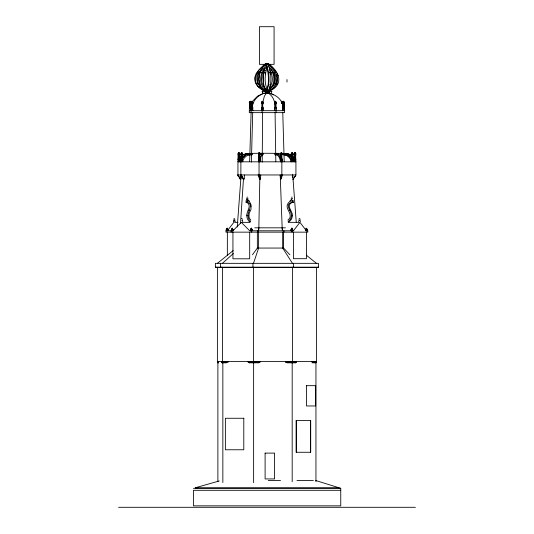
<?xml version="1.0" encoding="UTF-8"?>
<svg xmlns="http://www.w3.org/2000/svg" width="534" height="534" viewBox="0 0 534 534"><rect width="100%" height="100%" fill="white"/><g stroke="black" fill="none" stroke-linecap="round" stroke-linejoin="round"><path stroke-width="0.8" d="M218.6 361.558L218.6 362.292L217.391 362.292L217.391 267.334L215.376 267.234L215.376 263.335L318.464 263.335L318.464 267.234L316.442 267.334L217.391 267.334M217.885 481.728L217.885 362.82M222.845 482.562L222.845 362.82M227.351 255.125L227.351 232.15M232.937 232.15L232.937 258.803L249.685 258.803L249.685 232.15M237.944 174.958L237.944 161.822L295.923 161.822L295.923 174.958L295.476 176.013M240.874 174.958L240.874 161.822M243.791 418.269L243.791 449.768L225.375 449.768L225.375 418.269L243.925 418.269M253.49 267.234L253.49 362.185M253.623 482.649L253.623 362.82M252.455 254.798L257.355 248.056L257.355 232.15M258.623 232.15L258.623 248.056L253.49 263.335M259.043 174.958L259.043 161.822M281.852 174.958L281.852 161.822M282.68 232.15L282.68 248.056L292.445 263.335M289.889 254.798L283.561 248.056L283.561 232.15M292.185 481.728L292.185 362.82M293.446 232.15L293.446 258.696L306.409 258.696L306.409 232.15M296.337 452.271L296.337 420.565M310.534 452.271L310.534 420.565M315.948 481.728L315.948 362.82M311.889 361.558L311.889 362.185L316.442 362.185L316.442 267.334M262.214 162.089L262.274 154.86M251.107 112.334L249.892 153.385L262.287 153.258L262.615 112.327M261.326 154.62L263.015 154.72L263.022 153.518L261.7 153.518A11.975 3.137 -90 0 0 260.592 153.712L259.904 154.66M226.389 230.828C225.889 228.592 227.057 230.748 226.536 230.822M250.593 229.894L252.295 230.047L251.868 230.041L251.374 228.252L250.967 230.835L250.333 230.428L251.354 228.252L252.348 230.047L251.975 230.835M291.444 230.354L291.904 228.185C288.587 231.656 294.688 231.349 291.944 228.185C292.278 229.34 292.552 229.46 291.551 229.333C292.879 229.567 291.651 227.351 291.985 228.939M307.29 230.781C304.013 231.569 307.491 225.542 307.19 230.828M226.99 230.768C228.412 230.267 226.823 226.236 226.603 230.421C227.003 230.581 229.019 230.755 227.177 228.232M258.843 227.831L259.838 178.263M258.977 174.958L260.358 179.15L260.772 174.958M288.08 221.637L290.363 219.327A7.396 5.907 -90 0 0 291.297 216.63C292.752 211.457 282.947 204.248 292.579 202.246L293.099 202.546L293.333 200.651L290.096 200.924L289.962 201.298C283.16 207.038 290.663 210.81 290.196 216.51A5.26 4.199 -90 0 1 289.535 218.426L287.906 220.068M288.373 221.864L289.668 221.256L291.317 219.327A7.396 5.907 -90 0 0 292.252 216.63C293.76 211.364 284.555 205.703 292.579 202.246M295.529 158.211L295.529 158.278A11.581 3.05 -90 0 1 295.469 159.613L295.829 159.613M251.387 162.089L251.581 154.86M251.621 153.258L252.709 112.327M251.427 154.713L252.168 154.72L252.202 153.518L251.521 153.518A11.975 10.386 90 0 0 247.849 153.712L244.532 155.361L242.049 158.204M249.652 161.695L249.872 154.219M241.275 174.958L243.664 179.15L244.252 178.97L244.392 174.958M240.654 179.144L241.034 174.958M241.008 178.169L241.101 175.766M281.578 174.958L280.53 179.15L280.216 174.958L282.246 230.047M282.259 174.958L281.371 178.903L280.964 178.97M240.901 158.211L240.901 158.278A11.581 5.761 -90 0 1 240.781 159.613L241.461 159.613M291.624 202.246L292.151 202.546L292.385 200.651M240.487 223.699L243.517 178.263M237.263 227.003L241.068 175.786M227.511 229.633L227.097 228.232L226.363 229.64L227.878 229.633L227.244 229.64M250.853 229.894L251.374 228.252L252.101 229.653L250.586 229.66L251.207 229.66M305.755 230.788C308.178 231.696 306.035 226.162 305.922 229.894M281.318 158.211L281.311 158.278A11.581 10.059 90 0 1 281.104 159.613L282.299 159.613M291.224 159.739L291.224 161.822C290.656 158.144 287.439 154.8 283.627 154.713L283.527 153.518A11.975 11.548 -90 0 1 287.606 153.712C291.497 154.606 294.808 157.837 295.469 161.822L295.549 157.857A7.069 1.862 -90 0 0 295.469 154.233L295.496 154.066A1.195 0.594 -90 0 0 295.502 153.545L294.995 152.357L294.107 153.545A1.195 1.041 90 0 0 294.121 154.066L294.167 154.233A7.069 1.862 -90 0 1 294.167 159.045L294.167 161.822C293.473 157.977 289.942 155.054 286.111 154.673M268.282 92.856L268.402 91.474M262.735 103.462L262.615 104.751A11.227 2.937 -90 0 0 262.528 106.727M258.696 158.211L258.69 158.278A11.581 11.181 -90 0 1 258.463 159.613L259.784 159.613M294.134 177.755L294.434 176.974M231.843 229.867L233.271 229.867L232.777 229.874L232.283 228.232L231.883 230.775L232.797 230.621L232.33 228.232L233.271 229.867L233.078 230.408M262.888 102.208L264.357 96.193L266.907 92.522C273.682 93.664 280.804 97.755 282.746 104.751A11.227 10.834 -90 0 1 282.706 110.692M258.81 158.404L259.591 155.361M233.311 221.697L234.319 220.682L235.327 221.697M246.628 198.328L246.888 199.135M291.15 198.328L291.611 199.235M298.519 221.537L299.214 220.569M251.28 228.252C250.312 229.166 252.215 229.019 251.154 229.013M306.362 229.226C306.776 229.914 307.237 226.656 305.448 229.887C310.334 230.034 303.966 229.513 306.282 229.653M306.349 228.245C305.381 229.166 307.284 229.013 306.222 229.006M263.963 69.961L262.915 77.55L263.696 86.395M265.098 73.959L265.285 72.831M267.053 66.984C264.991 74.273 264.056 82.396 267.18 89.518M291.577 229.58C295.048 229.466 289.274 231.215 291.904 228.185C291.33 229.166 292.312 229.153 291.958 228.185L292.051 228.939M268.856 93.55L269.256 91.474M269.904 84.993L270.037 84.332M251.287 208.681L249.164 213.44L248.984 216.51A5.26 3.344 90 0 0 249.518 218.426L250.806 220.068M268.335 90.119L268.061 91.474C284.909 85.747 279.582 70.902 268.061 63.706L268.061 64.153M265.678 70.722L265.832 69.961M238.411 153.205L238.351 153.545A1.195 0.594 -90 0 0 238.358 154.066L238.384 154.233A7.069 1.862 -90 0 0 238.297 157.857L238.324 158.258A11.581 3.05 -90 0 0 238.384 159.613L238.024 159.613M241.054 160.56L240.781 161.822L240.941 157.857A7.069 3.511 -90 0 0 240.781 154.233L240.727 154.066A1.195 1.155 -90 0 1 240.714 153.545L241.702 152.357L242.696 153.545A1.195 1.155 -90 0 1 242.683 154.066L242.63 154.233A5.747 2.857 -90 0 0 242.63 159.045L242.63 161.822C243.25 157.41 247.703 153.905 252.168 154.72M264.13 69.22L264.303 68.485M264.817 68.345C263.028 75.234 262.374 82.85 265.311 89.518M266.172 68.485L266.353 67.758M239.619 158.258A7.069 1.862 -90 0 1 239.679 154.233L239.726 154.066A1.195 1.041 90 0 0 239.739 153.545L238.852 152.357L237.964 153.545A1.195 1.041 90 0 0 237.977 154.066L238.024 154.233A5.747 1.515 -90 0 1 238.024 159.045L238.024 161.822L238.798 159.352L241.141 156.188M263.189 110.692L263.189 107.908A5.747 5.547 -90 0 1 263.189 103.102L263.235 102.928A1.195 1.041 90 0 0 263.249 102.408L262.361 101.22L261.46 102.408A1.195 1.041 90 0 0 261.466 102.928L261.513 103.102A7.069 6.822 -90 0 1 261.513 107.908L261.513 110.692M263.015 154.72C260.158 155.027 260.559 159.639 260.138 161.822L260.138 159.045A5.747 5.547 -90 0 1 260.138 154.233L260.185 154.066A1.195 1.041 90 0 0 260.192 153.545L259.31 152.357L258.403 153.545A1.195 1.041 90 0 0 258.416 154.066L258.463 154.233A7.069 6.822 -90 0 1 258.763 157.857L258.463 161.822L258.463 159.045M284.475 110.692L284.475 107.908A5.747 1.515 -90 0 1 284.475 103.102L284.522 102.928A1.195 1.041 90 0 0 284.535 102.408L283.647 101.22L283.14 102.408A1.195 0.594 -90 0 0 283.147 102.928L283.174 103.102A5.747 1.515 -90 0 0 283.073 106.733M295.522 160.56L295.829 161.822L295.829 159.045A5.747 1.515 -90 0 1 295.829 154.233L295.876 154.066A1.195 1.041 90 0 0 295.883 153.545L295.002 152.357L294.601 153.044M277.486 154.673L274.983 154.72L274.97 153.518A11.975 5.941 -90 0 1 277.066 153.712C279.903 155.294 280.771 158.825 281.104 161.822L281.378 157.857A7.069 6.134 90 0 0 281.104 154.233L281.358 152.357L282.359 153.545A1.195 1.155 -90 0 1 282.346 154.066L282.299 154.233A5.747 4.993 90 0 0 282.299 159.045L282.299 161.822L282.139 160.56M261.94 101.907L261.834 102.408A1.195 0.594 -90 0 0 261.84 102.928L261.867 103.102M252.822 110.692L252.822 107.908A5.747 2.857 -90 0 1 252.822 103.102L252.876 102.928A1.195 1.155 -90 0 0 252.882 102.408L251.901 101.22L250.907 102.408A1.195 1.155 -90 0 0 250.92 102.928L250.973 103.102A7.069 3.511 -90 0 1 250.973 107.908L251.093 112.647M276.438 110.692L276.438 107.908A5.747 4.993 90 0 1 276.438 103.102L276.492 102.928A1.195 1.155 -90 0 0 276.505 102.408L275.524 101.22L274.516 102.408A1.195 1.155 -90 0 0 274.529 102.928L274.583 103.102A7.069 6.134 90 0 1 274.583 107.908L274.583 110.692M292.866 156.636A7.069 3.511 -90 0 1 293.073 154.233L293.126 154.066A1.195 1.155 -90 0 0 293.139 153.545L292.158 152.357L291.163 153.545A1.195 1.155 -90 0 0 291.17 154.066L291.224 154.233A5.747 2.857 -90 0 1 291.457 155.815M294.174 177.755L293.206 179.15M276.899 82.176L277.46 77.65M227.083 228.993L227.15 228.232C227.858 229.253 226.423 229.273 227.057 228.232L226.656 229.386M232.43 228.993L232.337 228.232C232.791 229.24 231.663 229.206 232.277 228.232C232.844 229.099 230.434 230.715 231.582 230.822M232.076 228.993L232.243 228.232C232.851 229.313 230.521 230.201 232.13 229.88M259.678 74.319L258.656 79.359L260.111 84.332M238.458 153.044L238.852 152.357L239.352 153.545A1.195 0.594 -90 0 1 239.345 154.066L239.319 154.233A5.747 1.515 -90 0 1 239.319 159.045L239.319 161.822L241.208 157.897M258.883 153.044L259.284 152.357L259.818 153.545A1.195 0.594 -90 0 1 259.811 154.066L259.784 154.233A5.747 5.547 -90 0 0 259.784 159.045L259.784 161.822L260.378 157.143L261.914 153.712A11.975 3.137 -90 0 1 263.022 153.518M268.335 63.706L265.545 63.706C263.022 66.743 261.099 70.254 259.751 73.959C258.443 78.031 258.816 82.616 260.846 86.395C260.532 87.516 266.633 92.355 265.044 91.187L265.044 90.74M266.713 65.795L264.237 69.754L262.214 74.319L261.493 79.359L261.987 82.73L263.229 85.847L266.186 89.518L267.12 91.474L268.135 91.114M292.565 230.768L292.886 230.354M273.461 85.48C275.404 81.355 275.344 76.402 273.461 72.264M264.243 65.388L267.12 63.706C276.819 70.515 281.178 86.248 267.12 91.474L265.738 90.466L266.186 89.518M249.865 101.754L250.206 101.22L251.093 102.408A1.195 1.041 90 0 1 251.08 102.928L251.033 103.102A7.069 1.862 -90 0 0 250.973 103.883M262 101.754L262.341 101.22L262.868 102.408A1.195 0.594 -90 0 1 262.861 102.928L262.835 103.102A5.747 5.547 -90 0 0 262.835 107.908L262.835 110.692M266.753 91.474L266.993 90.98L267.487 91.307M292.405 198.975L292.505 198.328M298.947 219.541L299.3 220.649M295.636 175.779L294.895 176.721M239.679 158.404L240.58 157.143M240.874 158.825L239.679 161.822L239.679 160.434M275.818 84.332L276.705 82.73M276.779 84.759L277.747 83.03M262.675 68.345C257.528 73.198 255.239 82.042 261.253 87.256M269.777 87.256C273.802 81.822 272.654 74.46 269.249 69.046M266.393 65.896L265.912 63.706L264.851 64.581L265.765 63.706L258.85 69.961L255.96 73.959L254.738 77.55L254.651 79.392L255.546 83.03L257.802 86.395L263.382 90.466L265.712 91.474L266.346 91.02M257.795 73.779L261.987 69.046M269.59 90.78L267.854 91.474L273.274 88.364M232.724 230.815L233.131 230.768M249.972 221.864L248.944 221.256L247.629 219.327A7.396 4.699 90 0 1 246.888 216.63C245.68 211.618 252.822 205.844 246.628 202.246L246.214 202.546L246.027 200.651L249.064 200.924L250.933 204.475L251.36 207.299M250.673 221.637L248.851 219.327A7.396 4.699 90 0 1 248.11 216.63C246.815 211.838 255.078 203.688 246.628 202.246M281.178 101.907L281.952 101.22L282.947 102.408A1.195 1.155 -90 0 1 282.94 102.928L282.887 103.102A7.069 3.511 -90 0 0 282.68 105.098M252.776 100.973L257.535 96.193L263.142 93.503M227.851 230.134L233.832 222.351M268.849 90.493L268.061 91.474C272.62 82.903 271.005 72.571 268.061 63.706M270.324 88.517C275.657 82.917 274.436 74.306 270.424 68.345M260.852 69.754L261.506 69.046M262.735 66.356L263.409 65.669M291.017 199.529L291.517 199.162M299.941 220.549L300.095 219.541M246.494 199.529L246.995 199.162M233.899 219.541L233.638 220.348L234.092 220.809M242.176 220.549L242.336 219.541M232.937 230.781L241.308 222.351L249.685 230.781L293.446 230.781L299.928 222.351L306.409 230.781L307.831 230.781L307.831 232.15L225.929 232.15L225.929 230.781L233.064 230.815M264.096 65.001L265.545 63.913M222.404 263.335L233.351 253.517M295.088 176.58L294.728 176.834M217.391 263.335L233.178 250.606M242.022 157.056L246.194 154.88M242.383 157.056L243.304 156.322M266.186 63.706C254.665 70.902 249.338 85.747 266.186 91.474C270.751 82.903 269.129 72.571 266.186 63.706C268.295 72.757 270.091 82.55 266.186 91.474L265.398 90.493M268.335 91.474L269.717 90.466M246.214 202.546L247.849 202.246M292.886 176.994L292.745 176.914A1.141 1.101 -90 0 1 292.272 176.327M268.956 89.185C278.007 84.325 275.584 72.637 268.862 66.984M242.189 155.361L245.88 153.712A11.975 11.548 -90 0 1 249.959 153.518L250.319 153.518A11.975 11.548 -90 0 0 246.241 153.712L243.704 154.66M265.044 64.2L265.912 63.706M247.529 199.235L247.99 198.328M234.539 220.809L235 220.348L234.74 219.541M267.854 91.474L268.422 91.201M227.891 230.822L228.131 230.408L227.618 230.414M265.612 93.096L266.933 92.522L269.229 93.096M267.581 91.474C282.359 87.062 278.121 70.528 268.235 63.706M267.861 91.354L268.509 91.114M264.624 93.096C259.11 94.765 254.064 98.984 252.709 104.751A11.227 9.745 90 0 0 252.742 110.692M197.226 487.782L195.304 487.782L219.234 480.954M265.385 92.909L266.933 92.522C271.265 94.104 273.742 98.543 274.73 102.822M265.011 92.949L266.933 92.522M248.13 154.88L251.487 154.72M274.983 154.72C278.721 154.166 280.17 158.898 280.437 161.822L280.437 159.045A7.069 6.134 90 0 0 280.437 154.233L280.383 154.066A1.195 1.155 -90 0 1 280.377 153.545L281.358 152.357L281.592 153.044M283.561 154.72L285.269 154.62M226.229 230.635L226.656 230.621M231.429 230.628L233.198 230.621M252.295 230.428L250.86 230.421M252.228 230.641L250.613 230.655M292.872 229.98L290.93 229.987L291.41 229.994M292.819 230.575L291.491 230.575M291.21 230.775L291.824 230.768M307.357 230.047L305.935 230.041M307.364 230.421L305.935 230.414M307.297 230.641L305.702 230.641M227.884 230.034L226.116 230.041L226.596 230.047M231.542 230.034L233.071 230.034M227.838 230.628L226.676 230.621M306.783 229.393L306.189 229.393M227.704 230.822L227.798 230.768M250.533 230.795L251.234 230.835M251.28 228.719L251.474 229.006L251.367 228.252L251.474 229.006M232.063 229.38L232.544 229.38M251.521 229.233L251.294 229.233M232.677 229.64C233.965 229.62 230.681 229.633 231.91 229.647M251.1 229.393L251.828 229.393L251.12 229.393M227.277 229.88L228.085 229.867L226.663 229.867M291.557 229.58L291.217 229.593L291.798 229.593M292.305 229.587L292.692 229.58L291.884 229.166M291.471 230.575L291.204 230.581M227.07 229.213L227.177 229.219M232.257 229.213L232.363 229.219M226.89 229.38L227.604 229.38L227.204 229.386M250.867 230.047L251.861 230.041M231.896 230.775L232.477 230.768M251.214 230.788L251.794 230.788L251.834 230.054M291.804 230.721L292.385 230.715L292.425 229.814M251.507 230.835L252.028 230.788M292.098 230.768L292.619 230.715M195.304 487.782L338.99 487.769M265.939 64.347L259.431 64.347L259.431 26.7L274.076 26.7L274.076 64.347L268.382 64.347M257.074 72.264L258.983 72.704C254.731 77.503 257.014 85.073 262.261 88.097M260.418 72.264L262.848 72.704M268.388 72.264L270.257 72.264L269.89 72.704L270.164 74.319M274.409 72.264L275.524 72.264M276.218 72.264L276.692 72.264M259.464 72.704L260.579 72.704M265.745 72.704L263.876 72.704L263.509 72.264M271.032 72.704L272.614 72.704M265.465 92.529L269.149 92.529M250.673 110.692L250.673 107.908A5.747 1.515 -90 0 0 250.673 103.102L250.7 102.928A1.195 0.594 -90 0 0 250.706 102.408L250.199 101.22L249.318 102.408A1.195 1.041 90 0 0 249.325 102.928L252.822 103.102M261.513 103.102L263.189 103.102M274.583 103.102L276.438 103.102M281.652 103.489A7.069 3.511 -90 0 1 281.718 103.102L284.475 103.102M249.305 110.692L284.549 110.692L284.549 112.647L249.305 112.647L249.371 107.908L250.673 107.908M252.068 101.754L251.888 101.22L251.654 103.102A5.747 2.857 -90 0 0 251.654 107.908L252.822 107.908M261.513 107.908L261.867 107.908L261.867 110.692M262.835 107.908L263.189 107.908M274.583 107.908L275.25 107.908A7.069 6.134 90 0 0 275.25 103.102L275.504 101.22L275.704 101.754M275.771 107.908L276.438 107.908M282.813 107.908L284.115 107.908A7.069 1.862 -90 0 0 284.115 103.102L284.141 102.928A1.195 0.594 -90 0 0 284.148 102.408L283.641 101.22L282.76 102.408A1.195 1.041 90 0 0 282.766 102.928L282.813 103.102A7.069 1.862 -90 0 1 282.813 107.908L282.813 110.692M262.287 153.258L283.961 153.385L282.753 112.334M274.97 153.518L276.158 153.518A11.975 5.941 -90 0 1 278.254 153.712L280.15 155.361L281.164 157.143M238.024 154.233L239.679 154.233M240.781 154.233L242.63 154.233M258.463 154.233L260.138 154.233M280.437 154.233L282.299 154.233M291.224 154.233L293.073 154.233M294.167 154.233L295.829 154.233M249.859 154.713L250.286 154.72M238.024 159.045L239.319 159.045M241.909 153.044L241.702 152.357L241.461 154.233A5.747 2.857 -90 0 0 241.461 159.045L242.63 159.045M259.784 159.045L260.138 159.045M280.437 159.045L281.104 159.045M291.697 156.636A7.069 3.511 -90 0 0 291.904 159.045L293.073 159.045L293.073 161.822L291.804 158.204L288.287 154.66M294.167 159.045L295.469 159.045M295.923 174.958L237.723 174.958L238.758 176.721M239.479 177.755L239.299 176.994L239.893 178.903L240.881 178.97M240.62 174.958L241.501 176.721L242.763 176.994M258.116 174.958L258.703 176.834L259.831 176.994M280.931 176.994L281.612 176.994M244.252 178.97L242.663 178.903L242.102 176.994M260.692 178.97L259.491 179.15L258.97 176.994M246.908 197.153L247.709 197.153M291.43 197.153L292.231 197.153M247.843 200.924L249.064 200.924M290.096 200.924L291.05 200.924M246.101 202.166L247.429 202.546M292.285 202.166L293.239 202.166M292.151 202.546L293.099 202.546M248.263 210.316L249.485 210.316M289.568 210.316L290.523 210.316M246.808 215.683L248.03 215.683M291.404 215.683L292.352 215.683M241.355 218.566L242.162 218.566M299.12 218.566L299.921 218.566M233.912 218.726L234.72 218.726M234.66 222.351L237.99 222.351M242.102 222.351L250.025 222.351M288.267 222.351L299.1 222.351M254.731 227.831L285.45 227.831M257.355 248.056L283.561 248.056M215.376 267.234L318.464 267.234M217.391 361.558L316.442 361.558M268.208 480.5L280.53 480.5M296.964 480.5L313.371 480.5M193.415 488.323L340.752 488.323L340.752 505.845L193.415 505.845L193.415 490.305L340.752 490.305M118.588 507.3L415.412 507.3M227.244 228.986L227.144 228.232M231.516 230.414L233.265 230.401M292.792 179.144L293.246 179.15M284.909 154.62L288.801 155.227L291.824 157.056M283.581 154.62C287.659 154.506 291.317 157.844 291.904 161.822L291.904 159.045M248.577 154.62L250.219 154.713M253.49 267.334L252.942 267.234L252.942 263.335M264.243 89.979L264.243 90.533L265.852 91.054L265.912 91.474L265.545 91.187M315.687 480.5L340.752 488.323M239.232 176.974L238.818 176.834M269.59 64.914L267.12 63.706C260.679 70.929 257.221 83.371 265.738 90.466M265.438 91.314L265.765 91.474L264.924 90.493M271.432 93.911L273.495 94.945M264.69 90.466L266.653 91.474M265.545 91.474L261.787 89.271M247.622 199.162L248.123 199.529M242.069 220.569L242.763 221.537M299.828 220.569L300.522 221.537M239.072 176.914L238.237 176.227M268.235 64.067L269.41 64.748L267.854 63.706L268.335 66.143M240.36 179.15L239.686 178.416M265.638 91.387L265.258 90.913M268.829 64.641L269.837 65.669M306.342 255.185L316.442 263.335M270.117 65.669L271.673 67.05M259.15 85.847L260.625 87.256M274.443 69.961L275.063 70.722M268.856 64.347L269.356 65.001M292.639 157.897L293.333 158.825M257.061 82.73L257.955 84.332M294.528 158.404L291.657 155.361L287.966 153.712A11.975 11.548 -90 0 0 283.888 153.518M238.211 176.013L237.824 174.958M277.333 73.959L278.121 75.728M276.325 74.319L277.326 77.083M262.374 91.474L263.222 93.55M281.632 158.404L281.812 159.045M282.132 101.754L281.952 101.22L281.718 103.102M294.307 160.908L294.528 161.822M306.543 228.999L306.443 228.245M274.843 103.462L275.07 104.751A11.234 5.587 -90 0 1 275.244 106.727M293.073 159.045L292.959 158.258A11.581 5.761 -90 0 0 293.073 159.613M265.458 91.474L265.665 93.55M251.367 228.252L251.414 228.719M296.236 222.091L292.732 174.958A1.141 1.101 -90 0 0 292.452 175.219M292.412 153.545L292.145 152.357L291.904 154.233A7.069 3.511 -90 0 0 291.718 155.821M247.242 200.651L247.322 202.166M292.432 174.958L292.525 177.368M283.988 154.219L284.208 161.695M238.318 158.211L238.384 161.822M275.077 112.334L275.698 153.385M275.711 154.219L275.824 161.695M316.195 362.185L316.195 362.82L312.684 362.82L312.684 362.185M315.948 361.558L315.948 362.185M312.851 362.185L312.851 362.82M312.236 361.558L312.236 362.185M296.59 361.558L296.59 362.185L285.603 362.185L285.603 361.558M296.243 361.558L296.243 362.185M295.642 362.185L295.642 362.82L286.885 362.82L286.912 362.185M295.522 362.185L295.522 362.82M293.486 263.335L293.486 267.234L292.445 267.334L292.445 362.185M292.345 362.185L292.345 362.82M292.185 361.558L292.185 362.185M292.031 230.781L292.031 232.15M286.998 79.546L286.998 82.022M285.657 361.558L285.657 362.185M284.115 107.908L284.115 110.692M283.928 230.781L283.975 232.15M276.005 110.692L276.005 112.647M275.25 107.908L275.25 110.692M262.127 110.692L262.127 112.647M260.258 361.558L260.205 362.185L248.11 362.185L248.11 361.558M259.017 362.185L258.99 362.82L249.164 362.82L249.164 362.185M258.77 229.306L258.77 227.831A7.79 2.049 -90 0 1 258.543 230.781M257.969 230.781L257.969 232.15M257.775 230.781L257.775 232.15M253.623 361.558L253.623 362.185M253.583 362.185L253.583 362.82M251.654 107.908L251.654 110.692M251.514 230.781L251.514 232.15M249.298 362.185L249.298 362.82M248.37 361.558L248.37 362.185M241.461 159.045L241.461 161.822C242.002 158.057 244.812 154.68 248.53 153.712A11.975 10.386 90 0 1 252.202 153.518M231.109 230.781L231.109 232.15M228.098 361.558L228.098 362.185L221.537 362.185L221.537 361.558M227.838 361.558L227.838 362.185M226.269 362.185L226.269 362.82L221.937 362.82L221.997 361.558M226.149 362.185L226.149 362.82M222.845 361.558L222.845 362.185M222.645 362.185L222.645 362.82M222.404 362.185L222.404 267.334L220.589 267.234L220.589 263.335M222.144 362.185L222.144 362.82M218.433 362.292L218.433 362.82L217.638 362.82L217.638 362.292M218.139 361.558L218.192 362.82M217.885 361.558L217.885 362.292M251.154 110.692A11.234 10.84 -90 0 1 251.113 104.751M282.68 230.781A7.783 3.871 -90 0 1 282.246 227.831M249.371 103.102A5.747 1.515 -90 0 1 249.371 107.908M251.033 107.908A7.069 1.862 -90 0 1 250.973 107.127M249.652 106.727A7.069 1.862 -90 0 1 249.652 104.284M294.501 154.066A1.195 0.594 -90 0 1 294.494 153.545M294.454 158.271A5.747 1.515 -90 0 1 294.488 154.62M283.567 153.418A11.975 10.386 90 0 1 284.796 153.485M291.484 156.636A5.747 2.857 -90 0 1 291.424 157.87M282.346 103.876A5.747 2.857 -90 0 1 282.459 105.091M292.625 155.815A5.747 2.857 -90 0 1 292.652 156.636M259.037 155.02A7.069 6.822 -90 0 1 259.037 158.258M252.322 104.691A7.069 3.511 -90 0 1 252.322 106.319M265.104 453.106L265.104 478.938L274.603 478.938L274.603 453.106L265.104 453.106M296.17 420.565L296.17 452.271L310.701 452.271L310.701 420.565L296.17 420.565M306.483 385.675L306.483 405.967L315.674 405.967L315.674 385.675L306.483 385.675M271.826 91.474L270.918 93.55L262.955 93.55L262.054 91.474L271.826 91.474M266.393 90.94L267.12 91.474L266.393 90.48L266.393 90.94M226.216 229.874L226.616 229.88L226.216 229.874M252.308 229.887L251.821 229.894L252.308 229.887M250.406 230.054L250.826 230.061L250.406 230.054M250.393 230.428L250.82 230.434L250.393 230.428M307.17 229.647L306.79 229.653L307.17 229.647M265.912 91.474L264.851 90.967L265.912 91.474"/></g></svg>
